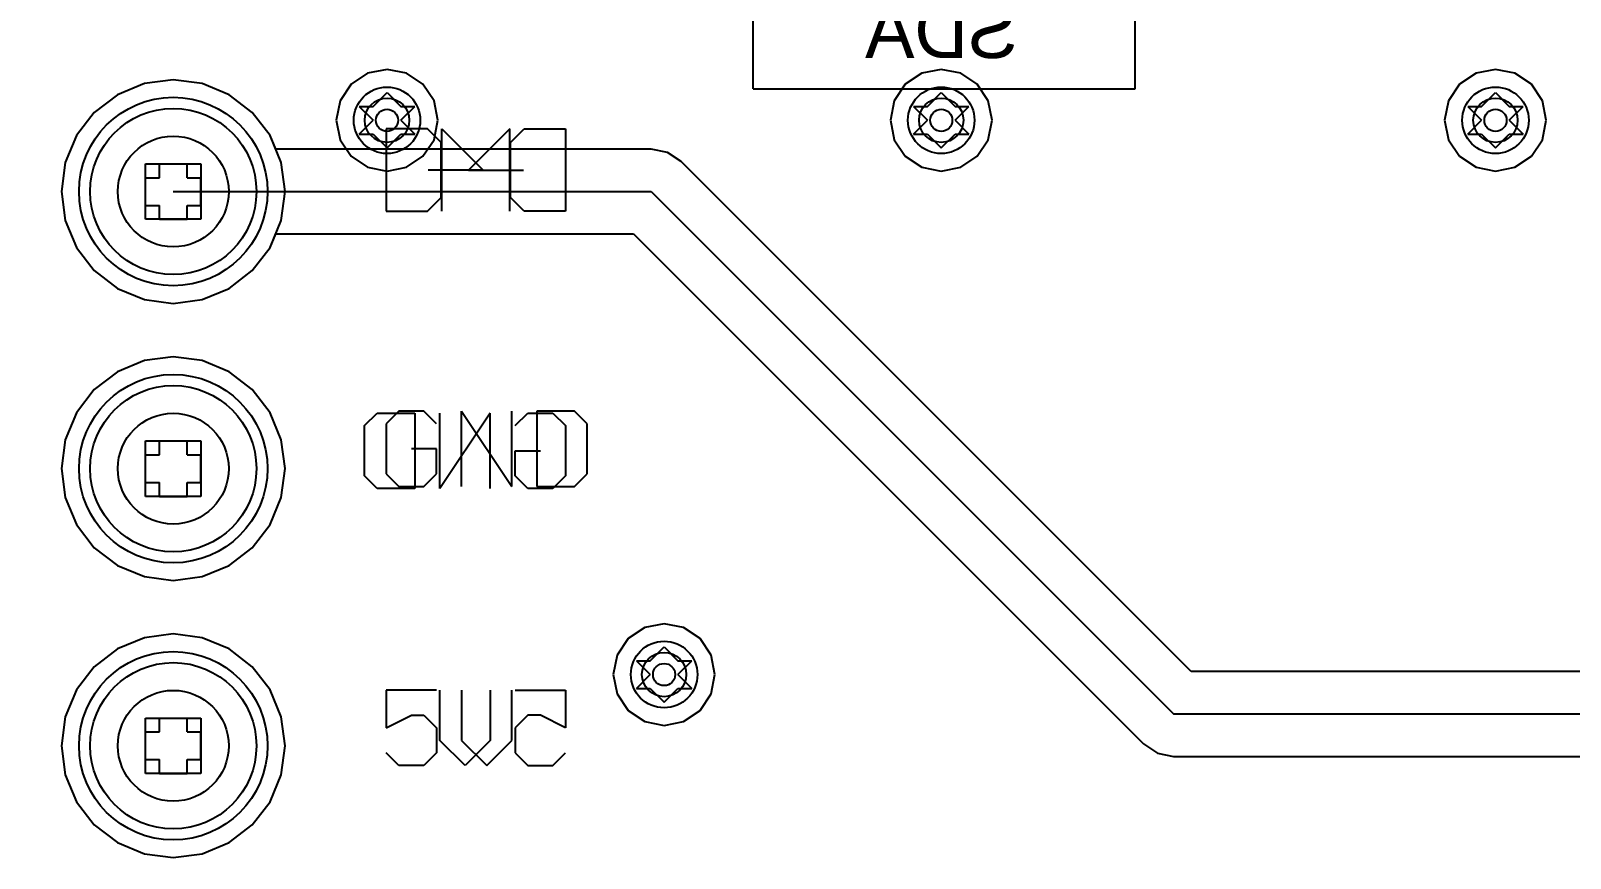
# Model space of a CAD drawing. Header units: millimetres. Extents: x 7.3 to 18.4, y 2.4 to 9.4.
# Drawn here: x 9.771 to 10.327, y 3.734 to 4.032 of the extents above; entities that cross this region are included whole.
import ezdxf

# ---------------------------------------------------------------- set-up
doc = ezdxf.new("R2010")
doc.units = ezdxf.units.MM
doc.header["$MEASUREMENT"] = 0
for name, color, linetype in [('BottomLayer', 5, 'Continuous'), ('BottomOverlay', 54, 'Continuous'), ('BottomSolder', 6, 'Continuous'), ('DrillDrawing', 1, 'Continuous'), ('Mechanical1', 6, 'Continuous'), ('Mechanical8', 56, 'Continuous'), ('MidLayer1', 16, 'Continuous'), ('MidLayer2', 76, 'Continuous'), ('MultiLayer', 9, 'Continuous'), ('PadHoleLayer', 156, 'Continuous'), ('TopLayer', 1, 'Continuous'), ('TopOverlay', 2, 'Continuous'), ('TopSolder', 216, 'Continuous'), ('ViaHoleLayer', 16, 'Continuous')]:
    doc.layers.add(name, color=color, linetype=linetype)

msp = doc.modelspace()

# ---------------------------------------------------------------- linework, layer by layer
at = {"layer": 'BottomLayer'}
for p, q in [((9.81243, 4.01326), (9.8027, 4.00923)), ((9.82287, 4.01463), (9.81243, 4.01326)), ((9.83332, 4.01326), (9.82287, 4.01463)), ((9.84305, 4.00923), (9.83332, 4.01326)), ((9.8027, 4.00923), (9.79434, 4.00281)), ((9.8514, 4.00281), (9.84305, 4.00923)), ((9.79434, 4.00281), (9.78793, 3.99446)), ((9.85781, 3.99446), (9.8514, 4.00281)), ((9.78793, 3.99446), (9.7839, 3.98473)), ((9.86184, 3.98473), (9.85781, 3.99446)), ((9.7839, 3.98473), (9.78253, 3.97429)), ((9.86322, 3.97429), (9.86184, 3.98473)), ((9.78253, 3.97429), (9.7839, 3.96384)), ((9.86184, 3.96384), (9.86322, 3.97429)), ((9.7839, 3.96384), (9.78793, 3.95411)), ((9.85781, 3.95411), (9.86184, 3.96384)), ((9.78793, 3.95411), (9.79434, 3.94576)), ((9.8514, 3.94576), (9.85781, 3.95411)), ((9.79434, 3.94576), (9.8027, 3.93935)), ((9.84305, 3.93935), (9.8514, 3.94576)), ((9.8027, 3.93935), (9.81243, 3.93532)), ((9.83332, 3.93532), (9.84305, 3.93935)), ((9.81243, 3.93532), (9.82287, 3.93394)), ((9.82287, 3.93394), (9.83332, 3.93532)), ((9.81243, 3.81326), (9.8027, 3.80923)), ((9.82287, 3.81463), (9.81243, 3.81326)), ((9.83332, 3.81326), (9.82287, 3.81463)), ((9.84305, 3.80923), (9.83332, 3.81326)), ((9.8027, 3.80923), (9.79434, 3.80281)), ((9.8514, 3.80281), (9.84305, 3.80923)), ((9.79434, 3.80281), (9.78793, 3.79446)), ((9.85781, 3.79446), (9.8514, 3.80281)), ((9.78793, 3.79446), (9.7839, 3.78473)), ((9.86184, 3.78473), (9.85781, 3.79446)), ((9.7839, 3.78473), (9.78253, 3.77429)), ((9.86322, 3.77429), (9.86184, 3.78473)), ((9.78253, 3.77429), (9.7839, 3.76384)), ((9.86184, 3.76384), (9.86322, 3.77429)), ((9.7839, 3.76384), (9.78793, 3.75411)), ((9.85781, 3.75411), (9.86184, 3.76384)), ((9.78793, 3.75411), (9.79434, 3.74576)), ((9.8514, 3.74576), (9.85781, 3.75411)), ((9.79434, 3.74576), (9.8027, 3.73935)), ((9.84305, 3.73935), (9.8514, 3.74576)), ((9.8027, 3.73935), (9.81243, 3.73532)), ((9.83332, 3.73532), (9.84305, 3.73935)), ((9.81243, 3.73532), (9.82287, 3.73394)), ((9.82287, 3.73394), (9.83332, 3.73532))]:
    msp.add_line(p, q, dxfattribs=at)
for centre, radius in [((9.9, 4), 0.008), ((10.1, 4), 0.008), ((10.3, 4), 0.008), ((9.82287, 3.97429), 0.03), ((9.82287, 3.87429), 0.03), ((10, 3.8), 0.008), ((9.82287, 3.77429), 0.03)]:
    msp.add_circle(centre, radius, dxfattribs=at)
at = {"layer": 'BottomOverlay'}
for p, q in [((10.03213, 4.0113), (10.03213, 4.14909)), ((10.16992, 4.0113), (10.16992, 4.14909)), ((10.03213, 4.0113), (10.16992, 4.0113)), ((9.9198, 3.96716), (9.9198, 3.9969)), ((9.9198, 3.9969), (9.93467, 3.98203)), ((9.94458, 3.99194), (9.94954, 3.9969)), ((9.94954, 3.9969), (9.96441, 3.9969)), ((9.96441, 3.9969), (9.96441, 3.96716)), ((9.94458, 3.97212), (9.94458, 3.99194)), ((9.93467, 3.98203), (9.91484, 3.98203)), ((9.94954, 3.96716), (9.94458, 3.97212)), ((9.96441, 3.96716), (9.94954, 3.96716)), ((9.8919, 3.88982), (9.89643, 3.89435)), ((9.89643, 3.89435), (9.91003, 3.89435)), ((9.91003, 3.89435), (9.91003, 3.86716)), ((9.93722, 3.89435), (9.91909, 3.86716)), ((9.91909, 3.86716), (9.91909, 3.89435)), ((9.93722, 3.86716), (9.93722, 3.89435)), ((9.94628, 3.88982), (9.95081, 3.89435)), ((9.95081, 3.89435), (9.95988, 3.89435)), ((9.95988, 3.89435), (9.96441, 3.88982)), ((9.8919, 3.87169), (9.8919, 3.88982)), ((9.96441, 3.88982), (9.96441, 3.87169)), ((9.94628, 3.87169), (9.94628, 3.88076)), ((9.94628, 3.88076), (9.95534, 3.88076)), ((9.89643, 3.86716), (9.8919, 3.87169)), ((9.91003, 3.86716), (9.89643, 3.86716)), ((9.95081, 3.86716), (9.94628, 3.87169)), ((9.95988, 3.86716), (9.95081, 3.86716)), ((9.96441, 3.87169), (9.95988, 3.86716)), ((9.91909, 3.77622), (9.91909, 3.79435)), ((9.93722, 3.79435), (9.93722, 3.77622)), ((9.94628, 3.79435), (9.96441, 3.79435)), ((9.96441, 3.79435), (9.96441, 3.78076)), ((9.95081, 3.78529), (9.94628, 3.78076)), ((9.95534, 3.78529), (9.95081, 3.78529)), ((9.96441, 3.78076), (9.95534, 3.78529)), ((9.94628, 3.78076), (9.94628, 3.77169)), ((9.92815, 3.76716), (9.91909, 3.77622)), ((9.93722, 3.77622), (9.92815, 3.76716)), ((9.94628, 3.77169), (9.95081, 3.76716)), ((9.95081, 3.76716), (9.95988, 3.76716)), ((9.95988, 3.76716), (9.96441, 3.77169))]:
    msp.add_line(p, q, dxfattribs=at)
at = {"layer": 'BottomSolder'}
for centre, radius in [((9.9, 4), 0.012), ((10.1, 4), 0.012), ((10.3, 4), 0.012), ((9.82287, 3.97429), 0.034), ((9.82287, 3.87429), 0.034), ((10, 3.8), 0.012), ((9.82287, 3.77429), 0.034)]:
    msp.add_circle(centre, radius, dxfattribs=at)
at = {"layer": 'DrillDrawing'}
for p, q in [((9.895, 4.005), (9.9, 4.01)), ((9.9, 4.01), (9.905, 4.005)), ((10.095, 4.005), (10.1, 4.01)), ((10.1, 4.01), (10.105, 4.005)), ((10.295, 4.005), (10.3, 4.01)), ((10.3, 4.01), (10.305, 4.005)), ((9.89, 4.005), (9.895, 4)), ((9.89, 4.005), (9.895, 4.005)), ((9.89, 3.995), (9.895, 4)), ((9.905, 4.005), (9.91, 4.005)), ((9.905, 4), (9.91, 4.005)), ((9.905, 4), (9.91, 3.995)), ((10.09, 4.005), (10.095, 4)), ((10.09, 4.005), (10.095, 4.005)), ((10.09, 3.995), (10.095, 4)), ((10.105, 4.005), (10.11, 4.005)), ((10.105, 4), (10.11, 4.005)), ((10.105, 4), (10.11, 3.995)), ((10.29, 4.005), (10.295, 4)), ((10.29, 4.005), (10.295, 4.005)), ((10.29, 3.995), (10.295, 4)), ((10.305, 4.005), (10.31, 4.005)), ((10.305, 4), (10.31, 4.005)), ((10.305, 4), (10.31, 3.995)), ((9.89, 3.995), (9.895, 3.995)), ((9.895, 3.995), (9.9, 3.99)), ((9.9, 3.99), (9.905, 3.995)), ((9.905, 3.995), (9.91, 3.995)), ((10.09, 3.995), (10.095, 3.995)), ((10.095, 3.995), (10.1, 3.99)), ((10.1, 3.99), (10.105, 3.995)), ((10.105, 3.995), (10.11, 3.995)), ((10.29, 3.995), (10.295, 3.995)), ((10.295, 3.995), (10.3, 3.99)), ((10.3, 3.99), (10.305, 3.995)), ((10.305, 3.995), (10.31, 3.995)), ((9.81787, 3.97929), (9.81787, 3.98429)), ((9.81787, 3.98429), (9.82787, 3.98429)), ((9.82787, 3.97929), (9.82787, 3.98429)), ((9.81287, 3.96929), (9.81287, 3.97929)), ((9.81287, 3.97929), (9.81787, 3.97929)), ((9.82787, 3.97929), (9.83287, 3.97929)), ((9.83287, 3.96929), (9.83287, 3.97929)), ((9.81287, 3.96929), (9.81787, 3.96929)), ((9.81787, 3.96429), (9.81787, 3.96929)), ((9.82787, 3.96929), (9.83287, 3.96929)), ((9.82787, 3.96429), (9.82787, 3.96929)), ((9.81787, 3.96429), (9.82787, 3.96429)), ((9.81787, 3.87929), (9.81787, 3.88429)), ((9.81787, 3.88429), (9.82787, 3.88429)), ((9.82787, 3.87929), (9.82787, 3.88429)), ((9.81287, 3.86929), (9.81287, 3.87929)), ((9.81287, 3.87929), (9.81787, 3.87929)), ((9.82787, 3.87929), (9.83287, 3.87929)), ((9.83287, 3.86929), (9.83287, 3.87929)), ((9.81287, 3.86929), (9.81787, 3.86929)), ((9.81787, 3.86429), (9.81787, 3.86929)), ((9.82787, 3.86929), (9.83287, 3.86929)), ((9.82787, 3.86429), (9.82787, 3.86929)), ((9.81787, 3.86429), (9.82787, 3.86429)), ((9.995, 3.805), (10, 3.81)), ((10, 3.81), (10.005, 3.805)), ((9.99, 3.805), (9.995, 3.8)), ((9.99, 3.805), (9.995, 3.805)), ((9.99, 3.795), (9.995, 3.8)), ((10.005, 3.805), (10.01, 3.805)), ((10.005, 3.8), (10.01, 3.805)), ((10.005, 3.8), (10.01, 3.795)), ((9.99, 3.795), (9.995, 3.795)), ((9.995, 3.795), (10, 3.79)), ((10, 3.79), (10.005, 3.795)), ((10.005, 3.795), (10.01, 3.795)), ((9.81787, 3.77929), (9.81787, 3.78429)), ((9.81787, 3.78429), (9.82787, 3.78429)), ((9.82787, 3.77929), (9.82787, 3.78429)), ((9.81287, 3.76929), (9.81287, 3.77929)), ((9.81287, 3.77929), (9.81787, 3.77929)), ((9.82787, 3.77929), (9.83287, 3.77929)), ((9.83287, 3.76929), (9.83287, 3.77929)), ((9.81287, 3.76929), (9.81787, 3.76929)), ((9.81787, 3.76429), (9.81787, 3.76929)), ((9.82787, 3.76929), (9.83287, 3.76929)), ((9.82787, 3.76429), (9.82787, 3.76929)), ((9.81787, 3.76429), (9.82787, 3.76429))]:
    msp.add_line(p, q, dxfattribs=at)
at = {"layer": 'Mechanical1'}
msp.add_circle((9.37681, 4.09921), 1.5748, dxfattribs=at)
at = {"layer": 'Mechanical8'}
for p, q in [((9.81287, 3.96429), (9.81287, 3.98429)), ((9.81287, 3.98429), (9.83287, 3.98429)), ((9.83287, 3.98429), (9.83287, 3.96429)), ((9.83287, 3.96429), (9.81287, 3.96429)), ((9.81287, 3.86429), (9.81287, 3.88429)), ((9.81287, 3.88429), (9.83287, 3.88429)), ((9.83287, 3.88429), (9.83287, 3.86429)), ((9.83287, 3.86429), (9.81287, 3.86429)), ((9.81287, 3.76429), (9.81287, 3.78429)), ((9.81287, 3.78429), (9.83287, 3.78429)), ((9.83287, 3.78429), (9.83287, 3.76429)), ((9.83287, 3.76429), (9.81287, 3.76429))]:
    msp.add_line(p, q, dxfattribs=at)
at = {"layer": 'MidLayer1'}
for p, q in [((9.81243, 4.01326), (9.8027, 4.00923)), ((9.82287, 4.01463), (9.81243, 4.01326)), ((9.83332, 4.01326), (9.82287, 4.01463)), ((9.84305, 4.00923), (9.83332, 4.01326)), ((9.8027, 4.00923), (9.79434, 4.00281)), ((9.8514, 4.00281), (9.84305, 4.00923)), ((9.79434, 4.00281), (9.78793, 3.99446)), ((9.85781, 3.99446), (9.8514, 4.00281)), ((9.78793, 3.99446), (9.7839, 3.98473)), ((9.86184, 3.98473), (9.85781, 3.99446)), ((9.7839, 3.98473), (9.78253, 3.97429)), ((9.86322, 3.97429), (9.86184, 3.98473)), ((9.78253, 3.97429), (9.7839, 3.96384)), ((9.86184, 3.96384), (9.86322, 3.97429)), ((9.7839, 3.96384), (9.78793, 3.95411)), ((9.85781, 3.95411), (9.86184, 3.96384)), ((9.78793, 3.95411), (9.79434, 3.94576)), ((9.8514, 3.94576), (9.85781, 3.95411)), ((9.79434, 3.94576), (9.8027, 3.93935)), ((9.84305, 3.93935), (9.8514, 3.94576)), ((9.8027, 3.93935), (9.81243, 3.93532)), ((9.83332, 3.93532), (9.84305, 3.93935)), ((9.81243, 3.93532), (9.82287, 3.93394)), ((9.82287, 3.93394), (9.83332, 3.93532)), ((9.81243, 3.81326), (9.8027, 3.80923)), ((9.82287, 3.81463), (9.81243, 3.81326)), ((9.83332, 3.81326), (9.82287, 3.81463)), ((9.84305, 3.80923), (9.83332, 3.81326)), ((9.8027, 3.80923), (9.79434, 3.80281)), ((9.8514, 3.80281), (9.84305, 3.80923)), ((9.79434, 3.80281), (9.78793, 3.79446)), ((9.85781, 3.79446), (9.8514, 3.80281)), ((9.78793, 3.79446), (9.7839, 3.78473)), ((9.86184, 3.78473), (9.85781, 3.79446)), ((9.7839, 3.78473), (9.78253, 3.77429)), ((9.86322, 3.77429), (9.86184, 3.78473)), ((9.78253, 3.77429), (9.7839, 3.76384)), ((9.86184, 3.76384), (9.86322, 3.77429)), ((9.7839, 3.76384), (9.78793, 3.75411)), ((9.85781, 3.75411), (9.86184, 3.76384)), ((9.78793, 3.75411), (9.79434, 3.74576)), ((9.8514, 3.74576), (9.85781, 3.75411)), ((9.79434, 3.74576), (9.8027, 3.73935)), ((9.84305, 3.73935), (9.8514, 3.74576)), ((9.8027, 3.73935), (9.81243, 3.73532)), ((9.83332, 3.73532), (9.84305, 3.73935)), ((9.81243, 3.73532), (9.82287, 3.73394)), ((9.82287, 3.73394), (9.83332, 3.73532))]:
    msp.add_line(p, q, dxfattribs=at)
for centre, radius in [((9.9, 4), 0.008), ((10.1, 4), 0.008), ((10.3, 4), 0.008), ((9.82287, 3.97429), 0.03), ((9.82287, 3.87429), 0.03), ((10, 3.8), 0.008), ((9.82287, 3.77429), 0.03)]:
    msp.add_circle(centre, radius, dxfattribs=at)
at = {"layer": 'MidLayer2'}
for p, q in [((9.89298, 4.01696), (9.88702, 4.01298)), ((9.9, 4.01835), (9.89298, 4.01696)), ((9.90702, 4.01696), (9.9, 4.01835)), ((9.91298, 4.01298), (9.90702, 4.01696)), ((10.09298, 4.01696), (10.08702, 4.01298)), ((10.1, 4.01835), (10.09298, 4.01696)), ((10.10702, 4.01696), (10.1, 4.01835)), ((10.11298, 4.01298), (10.10702, 4.01696)), ((10.29298, 4.01696), (10.28702, 4.01298)), ((10.3, 4.01835), (10.29298, 4.01696)), ((10.30702, 4.01696), (10.3, 4.01835)), ((10.31298, 4.01298), (10.30702, 4.01696)), ((9.81243, 4.01326), (9.8027, 4.00923)), ((9.82287, 4.01463), (9.81243, 4.01326)), ((9.83332, 4.01326), (9.82287, 4.01463)), ((9.84305, 4.00923), (9.83332, 4.01326)), ((9.88702, 4.01298), (9.88304, 4.00702)), ((9.91696, 4.00702), (9.91298, 4.01298)), ((10.08702, 4.01298), (10.08304, 4.00702)), ((10.11696, 4.00702), (10.11298, 4.01298)), ((10.28702, 4.01298), (10.28304, 4.00702)), ((10.31696, 4.00702), (10.31298, 4.01298)), ((9.8027, 4.00923), (9.79434, 4.00281)), ((9.8514, 4.00281), (9.84305, 4.00923)), ((9.88304, 4.00702), (9.88165, 4)), ((9.91835, 4), (9.91696, 4.00702)), ((10.08304, 4.00702), (10.08165, 4)), ((10.11835, 4), (10.11696, 4.00702)), ((10.28304, 4.00702), (10.28165, 4)), ((10.31835, 4), (10.31696, 4.00702)), ((9.79434, 4.00281), (9.78793, 3.99446)), ((9.85781, 3.99446), (9.8514, 4.00281)), ((9.88165, 4), (9.88304, 3.99298)), ((9.91696, 3.99298), (9.91835, 4)), ((10.08165, 4), (10.08304, 3.99298)), ((10.11696, 3.99298), (10.11835, 4)), ((10.28165, 4), (10.28304, 3.99298)), ((10.31696, 3.99298), (10.31835, 4)), ((9.78793, 3.99446), (9.7839, 3.98473)), ((9.86184, 3.98473), (9.85781, 3.99446)), ((9.88304, 3.99298), (9.88702, 3.98702)), ((9.91298, 3.98702), (9.91696, 3.99298)), ((10.08304, 3.99298), (10.08702, 3.98702)), ((10.11298, 3.98702), (10.11696, 3.99298)), ((10.28304, 3.99298), (10.28702, 3.98702)), ((10.31298, 3.98702), (10.31696, 3.99298)), ((9.7839, 3.98473), (9.78253, 3.97429)), ((9.86322, 3.97429), (9.86184, 3.98473)), ((9.88702, 3.98702), (9.89298, 3.98304)), ((9.89298, 3.98304), (9.9, 3.98165)), ((9.9, 3.98165), (9.90702, 3.98304)), ((9.90702, 3.98304), (9.91298, 3.98702)), ((10.08702, 3.98702), (10.09298, 3.98304)), ((10.09298, 3.98304), (10.1, 3.98165)), ((10.1, 3.98165), (10.10702, 3.98304)), ((10.10702, 3.98304), (10.11298, 3.98702)), ((10.28702, 3.98702), (10.29298, 3.98304)), ((10.29298, 3.98304), (10.3, 3.98165)), ((10.3, 3.98165), (10.30702, 3.98304)), ((10.30702, 3.98304), (10.31298, 3.98702)), ((9.78253, 3.97429), (9.7839, 3.96384)), ((9.86184, 3.96384), (9.86322, 3.97429)), ((9.7839, 3.96384), (9.78793, 3.95411)), ((9.85781, 3.95411), (9.86184, 3.96384)), ((9.78793, 3.95411), (9.79434, 3.94576)), ((9.8514, 3.94576), (9.85781, 3.95411)), ((9.79434, 3.94576), (9.8027, 3.93935)), ((9.84305, 3.93935), (9.8514, 3.94576)), ((9.8027, 3.93935), (9.81243, 3.93532)), ((9.83332, 3.93532), (9.84305, 3.93935)), ((9.81243, 3.93532), (9.82287, 3.93394)), ((9.82287, 3.93394), (9.83332, 3.93532)), ((9.81243, 3.91326), (9.8027, 3.90923)), ((9.82287, 3.91463), (9.81243, 3.91326)), ((9.83332, 3.91326), (9.82287, 3.91463)), ((9.84305, 3.90923), (9.83332, 3.91326)), ((9.8027, 3.90923), (9.79434, 3.90281)), ((9.8514, 3.90281), (9.84305, 3.90923)), ((9.79434, 3.90281), (9.78793, 3.89446)), ((9.85781, 3.89446), (9.8514, 3.90281)), ((9.78793, 3.89446), (9.7839, 3.88473)), ((9.86184, 3.88473), (9.85781, 3.89446)), ((9.7839, 3.88473), (9.78253, 3.87429)), ((9.86322, 3.87429), (9.86184, 3.88473)), ((9.78253, 3.87429), (9.7839, 3.86384)), ((9.86184, 3.86384), (9.86322, 3.87429)), ((9.7839, 3.86384), (9.78793, 3.85411)), ((9.85781, 3.85411), (9.86184, 3.86384)), ((9.78793, 3.85411), (9.79434, 3.84576)), ((9.8514, 3.84576), (9.85781, 3.85411)), ((9.79434, 3.84576), (9.8027, 3.83935)), ((9.84305, 3.83935), (9.8514, 3.84576)), ((9.8027, 3.83935), (9.81243, 3.83532)), ((9.83332, 3.83532), (9.84305, 3.83935)), ((9.81243, 3.83532), (9.82287, 3.83394)), ((9.82287, 3.83394), (9.83332, 3.83532)), ((9.99298, 3.81696), (9.98702, 3.81298)), ((10, 3.81835), (9.99298, 3.81696)), ((10.00702, 3.81696), (10, 3.81835)), ((10.01298, 3.81298), (10.00702, 3.81696)), ((9.81243, 3.81326), (9.8027, 3.80923)), ((9.82287, 3.81463), (9.81243, 3.81326)), ((9.83332, 3.81326), (9.82287, 3.81463)), ((9.84305, 3.80923), (9.83332, 3.81326)), ((9.98702, 3.81298), (9.98304, 3.80702)), ((10.01696, 3.80702), (10.01298, 3.81298)), ((9.8027, 3.80923), (9.79434, 3.80281)), ((9.8514, 3.80281), (9.84305, 3.80923)), ((9.98304, 3.80702), (9.98165, 3.8)), ((10.01835, 3.8), (10.01696, 3.80702)), ((9.79434, 3.80281), (9.78793, 3.79446)), ((9.85781, 3.79446), (9.8514, 3.80281)), ((9.98165, 3.8), (9.98304, 3.79298)), ((10.01696, 3.79298), (10.01835, 3.8)), ((9.78793, 3.79446), (9.7839, 3.78473)), ((9.86184, 3.78473), (9.85781, 3.79446)), ((9.98304, 3.79298), (9.98702, 3.78702)), ((10.01298, 3.78702), (10.01696, 3.79298)), ((9.7839, 3.78473), (9.78253, 3.77429)), ((9.86322, 3.77429), (9.86184, 3.78473)), ((9.98702, 3.78702), (9.99298, 3.78304)), ((10.00702, 3.78304), (10.01298, 3.78702)), ((9.99298, 3.78304), (10, 3.78165)), ((10, 3.78165), (10.00702, 3.78304)), ((9.78253, 3.77429), (9.7839, 3.76384)), ((9.86184, 3.76384), (9.86322, 3.77429)), ((9.7839, 3.76384), (9.78793, 3.75411)), ((9.85781, 3.75411), (9.86184, 3.76384)), ((9.78793, 3.75411), (9.79434, 3.74576)), ((9.8514, 3.74576), (9.85781, 3.75411)), ((9.79434, 3.74576), (9.8027, 3.73935)), ((9.84305, 3.73935), (9.8514, 3.74576)), ((9.8027, 3.73935), (9.81243, 3.73532)), ((9.83332, 3.73532), (9.84305, 3.73935)), ((9.81243, 3.73532), (9.82287, 3.73394)), ((9.82287, 3.73394), (9.83332, 3.73532))]:
    msp.add_line(p, q, dxfattribs=at)
for centre, radius in [((9.9, 4), 0.008), ((10.1, 4), 0.008), ((10.3, 4), 0.008), ((9.82287, 3.97429), 0.03), ((9.82287, 3.87429), 0.03), ((10, 3.8), 0.008), ((9.82287, 3.77429), 0.03)]:
    msp.add_circle(centre, radius, dxfattribs=at)
at = {"layer": 'MultiLayer'}
for centre in [(9.9, 4), (10.1, 4), (10.3, 4), (10, 3.8)]:
    msp.add_circle(centre, 0.008, dxfattribs=at)
at = {"layer": 'PadHoleLayer'}
for centre in [(9.82287, 3.97429), (9.82287, 3.87429), (9.82287, 3.77429)]:
    msp.add_circle(centre, 0.02, dxfattribs=at)
at = {"layer": 'TopLayer'}
for p, q in [((9.81243, 4.01326), (9.8027, 4.00923)), ((9.82287, 4.01463), (9.81243, 4.01326)), ((9.83332, 4.01326), (9.82287, 4.01463)), ((9.84305, 4.00923), (9.83332, 4.01326)), ((9.8027, 4.00923), (9.79434, 4.00281)), ((9.8514, 4.00281), (9.84305, 4.00923)), ((9.79434, 4.00281), (9.78793, 3.99446)), ((9.85781, 3.99446), (9.8514, 4.00281)), ((9.78793, 3.99446), (9.7839, 3.98473)), ((9.85983, 3.98958), (9.85781, 3.99446)), ((9.99532, 3.98958), (9.85983, 3.98958)), ((10.00117, 3.98842), (9.99532, 3.98958)), ((9.7839, 3.98473), (9.78253, 3.97429)), ((10.00613, 3.9851), (10.00117, 3.98842)), ((10.19017, 3.80107), (10.00613, 3.9851)), ((9.78253, 3.97429), (9.7839, 3.96384)), ((9.82287, 3.97429), (9.99532, 3.97429)), ((9.99532, 3.97429), (10.18383, 3.78577)), ((9.7839, 3.96384), (9.78793, 3.95411)), ((9.85781, 3.95411), (9.85983, 3.95899)), ((9.85983, 3.95899), (9.98899, 3.95899)), ((9.98899, 3.95899), (10.17302, 3.77496)), ((9.78793, 3.95411), (9.79434, 3.94576)), ((9.8514, 3.94576), (9.85781, 3.95411)), ((9.79434, 3.94576), (9.8027, 3.93935)), ((9.84305, 3.93935), (9.8514, 3.94576)), ((9.8027, 3.93935), (9.81243, 3.93532)), ((9.83332, 3.93532), (9.84305, 3.93935)), ((9.81243, 3.93532), (9.82287, 3.93394)), ((9.82287, 3.93394), (9.83332, 3.93532)), ((9.81243, 3.81326), (9.8027, 3.80923)), ((9.82287, 3.81463), (9.81243, 3.81326)), ((9.83332, 3.81326), (9.82287, 3.81463)), ((9.84305, 3.80923), (9.83332, 3.81326)), ((9.8027, 3.80923), (9.79434, 3.80281)), ((9.8514, 3.80281), (9.84305, 3.80923)), ((9.79434, 3.80281), (9.78793, 3.79446)), ((9.85781, 3.79446), (9.8514, 3.80281)), ((10.40697, 3.80107), (10.19017, 3.80107)), ((9.78793, 3.79446), (9.7839, 3.78473)), ((9.86184, 3.78473), (9.85781, 3.79446)), ((9.7839, 3.78473), (9.78253, 3.77429)), ((9.86322, 3.77429), (9.86184, 3.78473)), ((10.18383, 3.78577), (10.64105, 3.78577)), ((9.78253, 3.77429), (9.7839, 3.76384)), ((9.86184, 3.76384), (9.86322, 3.77429)), ((10.17302, 3.77496), (10.17798, 3.77164)), ((10.17798, 3.77164), (10.18383, 3.77048)), ((10.18383, 3.77048), (10.59869, 3.77048)), ((9.7839, 3.76384), (9.78793, 3.75411)), ((9.85781, 3.75411), (9.86184, 3.76384)), ((9.78793, 3.75411), (9.79434, 3.74576)), ((9.8514, 3.74576), (9.85781, 3.75411)), ((9.79434, 3.74576), (9.8027, 3.73935)), ((9.84305, 3.73935), (9.8514, 3.74576)), ((9.8027, 3.73935), (9.81243, 3.73532)), ((9.83332, 3.73532), (9.84305, 3.73935)), ((9.81243, 3.73532), (9.82287, 3.73394)), ((9.82287, 3.73394), (9.83332, 3.73532))]:
    msp.add_line(p, q, dxfattribs=at)
for centre, radius in [((9.9, 4), 0.008), ((10.1, 4), 0.008), ((10.3, 4), 0.008), ((9.82287, 3.97429), 0.03), ((9.82287, 3.87429), 0.03), ((10, 3.8), 0.008), ((9.82287, 3.77429), 0.03)]:
    msp.add_circle(centre, radius, dxfattribs=at)
at = {"layer": 'TopOverlay'}
for p, q in [((9.89972, 3.9969), (9.89972, 3.96716)), ((9.91459, 3.9969), (9.89972, 3.9969)), ((9.91955, 3.99194), (9.91459, 3.9969)), ((9.94433, 3.9969), (9.92946, 3.98203)), ((9.94433, 3.96716), (9.94433, 3.9969)), ((9.91955, 3.97212), (9.91955, 3.99194)), ((9.92946, 3.98203), (9.94929, 3.98203)), ((9.91459, 3.96716), (9.91955, 3.97212)), ((9.89972, 3.96716), (9.91459, 3.96716)), ((9.90426, 3.89502), (9.89972, 3.89049)), ((9.91332, 3.89502), (9.90426, 3.89502)), ((9.91785, 3.89049), (9.91332, 3.89502)), ((9.92691, 3.86783), (9.92691, 3.89502)), ((9.92691, 3.89502), (9.94504, 3.86783)), ((9.94504, 3.86783), (9.94504, 3.89502)), ((9.95411, 3.89502), (9.95411, 3.86783)), ((9.9677, 3.89502), (9.95411, 3.89502)), ((9.97223, 3.89049), (9.9677, 3.89502)), ((9.89972, 3.89049), (9.89972, 3.87236)), ((9.97223, 3.87236), (9.97223, 3.89049)), ((9.91785, 3.88142), (9.90879, 3.88142)), ((9.91785, 3.87236), (9.91785, 3.88142)), ((9.89972, 3.87236), (9.90426, 3.86783)), ((9.91332, 3.86783), (9.91785, 3.87236)), ((9.9677, 3.86783), (9.97223, 3.87236)), ((9.90426, 3.86783), (9.91332, 3.86783)), ((9.95411, 3.86783), (9.9677, 3.86783)), ((9.91785, 3.79435), (9.89972, 3.79435)), ((9.89972, 3.79435), (9.89972, 3.78076)), ((9.92691, 3.79435), (9.92691, 3.77622)), ((9.94504, 3.77622), (9.94504, 3.79435)), ((9.89972, 3.78076), (9.90879, 3.78529)), ((9.90879, 3.78529), (9.91332, 3.78529)), ((9.91332, 3.78529), (9.91785, 3.78076)), ((9.91785, 3.78076), (9.91785, 3.77169)), ((9.92691, 3.77622), (9.93598, 3.76716)), ((9.93598, 3.76716), (9.94504, 3.77622)), ((9.90426, 3.76716), (9.89972, 3.77169)), ((9.91332, 3.76716), (9.90426, 3.76716)), ((9.91785, 3.77169), (9.91332, 3.76716))]:
    msp.add_line(p, q, dxfattribs=at)
at = {"layer": 'TopSolder'}
for centre, radius in [((9.9, 4), 0.012), ((10.1, 4), 0.012), ((10.3, 4), 0.012), ((9.82287, 3.97429), 0.034), ((9.82287, 3.87429), 0.034), ((10, 3.8), 0.012), ((9.82287, 3.77429), 0.034)]:
    msp.add_circle(centre, radius, dxfattribs=at)
at = {"layer": 'ViaHoleLayer'}
for centre in [(9.9, 4), (10.1, 4), (10.3, 4), (10, 3.8)]:
    msp.add_circle(centre, 0.004, dxfattribs=at)

# ---------------------------------------------------------------- texts
at = {"layer": 'BottomOverlay', "text_generation_flag": 2}
msp.add_text('SDA', height=0.02, dxfattribs=at).set_placement((10.12751, 4.02247))

doc.saveas('drawing.dxf')
